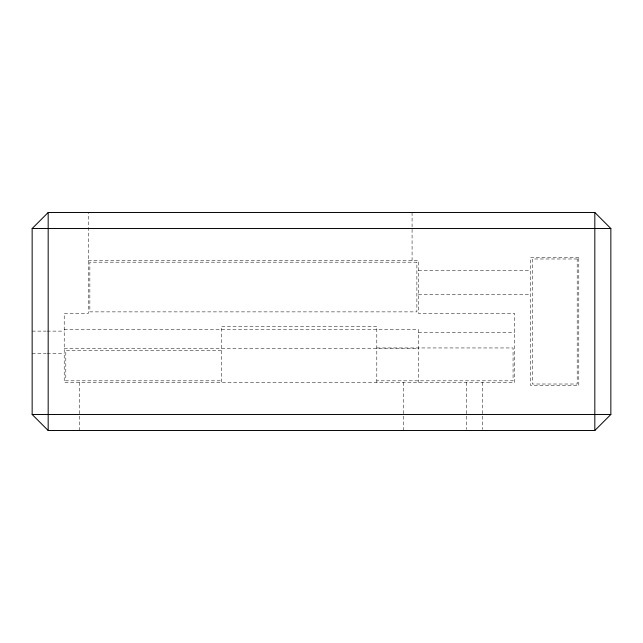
<?xml version="1.0" encoding="UTF-8"?>
<svg xmlns="http://www.w3.org/2000/svg" width="643" height="643" viewBox="0 0 643 643"><rect width="100%" height="100%" fill="white"/><g stroke="black" fill="none" stroke-linecap="round" stroke-linejoin="round"><path stroke-width="0.48" stroke-dasharray="3.21 2.41" d="M88.26 260.584L418.48 260.584L418.48 313.487L514.665 313.487L514.665 382.416L64.212 382.416L64.212 313.487L88.26 313.487L88.26 212.495M418.48 270.285L530.7 270.285M418.48 294.333L530.7 294.333M64.212 329.513L418.48 329.513L418.48 382.416M32.15 331.121L46.175 331.121M47.18 331.121L64.212 331.121M418.48 332.72L514.665 332.72M376.806 347.951L513.066 347.951L513.066 380.817L376.806 380.817M64.212 348.755L418.48 348.755M221.313 350.355L65.811 350.355L65.811 380.817L221.313 380.817M32.15 353.562L46.175 353.562M47.18 353.562L64.212 353.562M482.604 382.416L482.604 429.508M466.577 382.416L466.577 429.508M412.075 212.495L412.075 260.584M403.257 382.416L403.257 430.505M376.806 382.416L376.806 326.306L221.313 326.306L221.313 382.416M79.443 382.416L79.443 430.505M578.788 257.377L530.7 257.377L530.7 385.623L578.788 385.623L578.788 257.377M577.189 258.984L532.3 258.984L532.3 384.016L577.189 384.016L577.189 258.984M416.881 262.183L89.859 262.183L89.859 311.879L416.881 311.879L416.881 262.183"/><path stroke-width="0.96" d="M32.15 228.522L48.177 212.495L594.823 212.495L610.85 228.522L610.85 414.478L594.823 430.505L48.177 430.505L32.15 414.478L32.15 228.522L610.85 228.522M32.15 414.478L610.85 414.478M594.823 212.495L594.823 430.505M48.177 212.495L48.177 430.505"/></g></svg>
